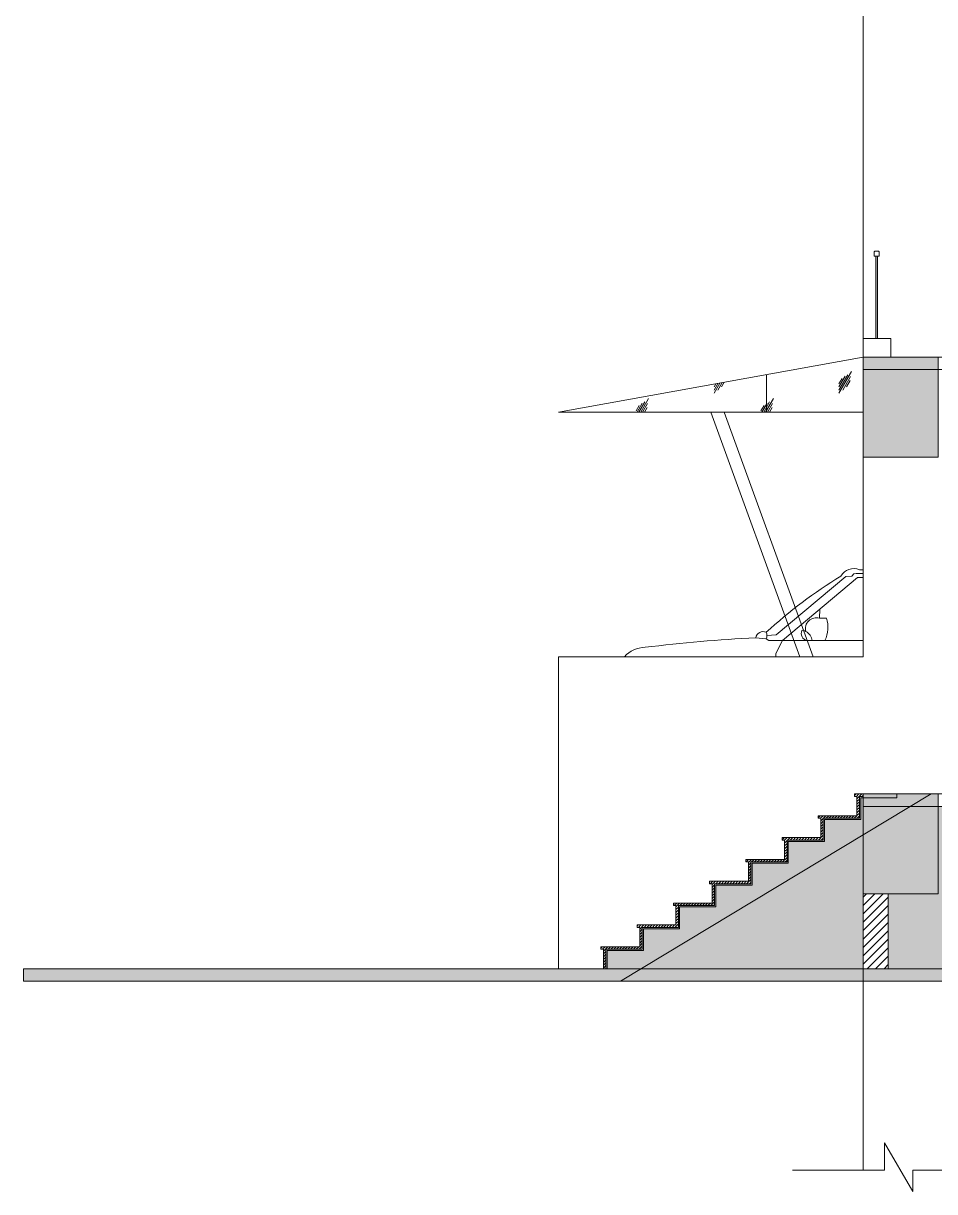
# Model space of a CAD drawing. Header units: millimetres. Extents: x -51 to 151, y -74 to 104.
# Drawn here: x -15.14 to -7.85, y -1.79 to 7.57 of the extents above; entities that cross this region are included whole.
import ezdxf

# ---------------------------------------------------------------- set-up
doc = ezdxf.new("R2010")
doc.units = ezdxf.units.MM
doc.header["$LTSCALE"] = 15
doc.layers.add('251', color=251, linetype='Continuous')

msp = doc.modelspace()

# ---------------------------------------------------------------- hatches: boundary and pattern name
at = {"linetype": 'Continuous', "lineweight": 13}
h = msp.add_hatch(color=153, dxfattribs=at)
h.dxf.hatch_style = 1
h.paths.add_polyline_path([(-8.3024, 5.71), (-8.3174, 5.71), (-8.3174, 5.05), (-8.3024, 5.05)])
h = msp.add_hatch(dxfattribs=at)
h.set_pattern_fill('ANSI31', color=4, scale=0.8, angle=45)
h.set_pattern_definition([(90, (-400.3528, 48.34), (-2.54, 2e-16), [])])
h.paths.add_polyline_path([(-8.4174, 4.4592), (-8.4174, 4.9), (-10.8574, 4.4592)])
h = msp.add_hatch(dxfattribs=at)
h.set_pattern_fill('GLASS', color=4, scale=0.5, pattern_type=2)
h.set_pattern_definition([(60, (-400.35283, 48.365), (-0.374989, 0.2165), [0.14, -0.36]), (60, (-400.29283, 48.39), (-0.374989, 0.2165), [0.06, -0.44]), (60, (-400.35283, 48.39), (-0.374989, 0.2165), [0.1, -0.4]), (60, (-400.32283, 48.365), (-0.374989, 0.2165), [0.125, -0.375]), (60, (-400.35283, 48.34), (-0.374989, 0.2165), [0.2, -0.3]), (60, (-400.35283, 48.415), (-0.374989, 0.2165), [0.05, -0.45])])
h.paths.add_polyline_path([(-8.4174, 4.4592), (-8.4174, 4.9), (-10.8574, 4.4592)])
h = msp.add_hatch(color=256, dxfattribs=at)
h.dxf.hatch_style = 1
h.paths.add_polyline_path([(-8.4174, 4.1), (-7.8174, 4.1), (-7.8174, 4.9), (-8.4174, 4.9)])
h = msp.add_hatch(dxfattribs=at)
h.set_pattern_fill('ANSI31', color=256, scale=0.005)
h.set_pattern_definition([(45, (-677.473766, -1.960623), (-0.01122532015, 0.01122532015), [])])
h.paths.add_polyline_path([(-8.4174, 1.4), (-8.4874, 1.4), (-8.4874, 1.38), (-8.4674, 1.38), (-8.4674, 1.225), (-8.7774, 1.225), (-8.7774, 1.205), (-8.7574, 1.205), (-8.7574, 1.05), (-9.0674, 1.05), (-9.0674, 1.03), (-9.0474, 1.03), (-9.0474, 0.875), (-9.3574, 0.875), (-9.3574, 0.855), (-9.3374, 0.855), (-9.3374, 0.7), (-9.6474, 0.7), (-9.6474, 0.68), (-9.6274, 0.68), (-9.6274, 0.525), (-9.9374, 0.525), (-9.9374, 0.505), (-9.9174, 0.505), (-9.9174, 0.35), (-10.2274, 0.35), (-10.2274, 0.33), (-10.2074, 0.33), (-10.2074, 0.175), (-10.5174, 0.175), (-10.5174, 0.155), (-10.4974, 0.155), (-10.4974, 0), (-10.4774, 0), (-10.4774, 0.155), (-10.1874, 0.155), (-10.1874, 0.33), (-9.8974, 0.33), (-9.8974, 0.505), (-9.6074, 0.505), (-9.6074, 0.68), (-9.3174, 0.68), (-9.3174, 0.855), (-9.0274, 0.855), (-9.0274, 1.03), (-8.7374, 1.03), (-8.7374, 1.205), (-8.4474, 1.205), (-8.4474, 1.38), (-8.4174, 1.38)])
h = msp.add_hatch(dxfattribs=at)
h.set_pattern_fill('ARKHID16', color=5, scale=0.03, pattern_type=2)
h.set_pattern_definition([(0, (-677.473766, -1.959123), (0.03, 0.03), [0.0015, -0.0105, 0, -0.015, 0, -0.003]), (0, (-677.473766, -1.950123), (0.03, 0.03), [0, -0.0105, 0.0015, -0.015, 0, -0.003]), (0, (-677.473766, -1.944123), (0.03, 0.03), [0, -0.012, 0, -0.0135, 0.0015, -0.003]), (0, (-677.473766, -1.932123), (0.03, 0.03), [0, -0.012, 0.0015, -0.0135, 0, -0.003]), (90, (-677.473766, -1.960623), (-0.03, 0.03), [0.0015, -0.0285]), (90, (-677.461766, -1.960623), (-0.03, 0.03), [-0.0105, 0.0015, -0.009, 0, -0.0075, 0.0015]), (90, (-677.446766, -1.960623), (-0.03, 0.03), [0, -0.015, 0.0015, -0.0075, 0, -0.006]), (90, (-677.470766, -1.960623), (-0.015, 0.015), [0, -0.0045, 0, -0.0045, 0, -0.006]), (90, (-677.467766, -1.959123), (-0.015, 0.015), [0, -0.006, 0, -0.0045, 0, -0.0045]), (90, (-677.464766, -1.960623), (-0.015, 0.015), [0, -0.006, 0, -0.006, 0, -0.003]), (90, (-677.458766, -1.957623), (-0.015, 0.015), [0, -0.0045, 0, -0.006, 0, -0.0045]), (45, (-677.473766, -1.960623), (2e-18, 0.02999999995), [0.0021213, -0.01272792, 0.0021213, -0.0254558868]), (135, (-677.461766, -1.960623), (2e-18, 0.02999999995), [-0.021213, 0.0021213, -0.0169708068, 0.0021213])])
h.paths.add_polyline_path([(-8.4174, 1.37), (-8.4174, 1.38), (-8.4474, 1.38), (-8.4474, 1.205), (-8.7374, 1.205), (-8.7374, 1.03), (-9.0274, 1.03), (-9.0274, 0.855), (-9.3174, 0.855), (-9.3174, 0.68), (-9.6074, 0.68), (-9.6074, 0.505), (-9.8974, 0.505), (-9.8974, 0.33), (-10.1874, 0.33), (-10.1874, 0.155), (-10.4774, 0.155), (-10.4774, 0), (-10.4674, 0), (-10.4674, 0.145), (-10.1774, 0.145), (-10.1774, 0.32), (-9.8874, 0.32), (-9.8874, 0.495), (-9.5974, 0.495), (-9.5974, 0.67), (-9.3074, 0.67), (-9.3074, 0.845), (-9.0174, 0.845), (-9.0174, 1.02), (-8.7274, 1.02), (-8.7274, 1.195), (-8.4374, 1.195), (-8.4374, 1.37)])
h = msp.add_hatch(color=256, dxfattribs=at)
h.dxf.hatch_style = 1
h.paths.add_polyline_path([(-8.4174, 1.0722), (-8.4174, 1.37), (-8.4374, 1.37), (-8.4374, 1.195), (-8.7274, 1.195), (-8.7274, 1.02), (-9.0174, 1.02), (-9.0174, 0.845), (-9.3074, 0.845), (-9.3074, 0.67), (-9.5974, 0.67), (-9.5974, 0.495), (-9.8874, 0.495), (-9.8874, 0.32), (-10.1774, 0.32), (-10.1774, 0.145), (-10.4674, 0.145), (-10.4674, 0), (-10.1941, 0)])
h = msp.add_hatch(color=256, dxfattribs=at)
h.dxf.hatch_style = 1
h.paths.add_polyline_path([(-8.4174, 0.6), (-7.8174, 0.6), (-7.8174, 1.4), (-8.4174, 1.4)])
h = msp.add_hatch(dxfattribs=at)
h.set_pattern_fill('AR-CONC', color=256, scale=0.002)
h.set_pattern_definition([(50, (-665.70377, 52.23938), (0.36436934, -0.03187817), [0.0381, -0.4191]), (355, (-665.70377, 52.23938), (-0.07048684, 0.3821137), [0.03048, -0.33528117]), (100.451445, (-665.6734, 52.23672), (0.2938825, 0.3502355), [0.03238002, -0.35618049]), (46.1842, (-665.70377, 52.34098), (0.54215808, -0.08408466), [0.05715, -0.62865]), (96.63556, (-665.6586, 52.33397), (0.47480827, 0.49485225), [0.04857005, -0.5342712]), (351.18415, (-665.70377, 52.341), (0.47480827, 0.49485225), [0.04571993, -0.50291946]), (21, (-665.65297, 52.31558), (0.30322878, -0.2045304), [0.0381, -0.4191]), (326, (-665.65297, 52.31558), (0.12360406, 0.36837593), [0.03048, -0.33528]), (71.451445, (-665.6277, 52.29853), (0.42683284, 0.16384554), [0.03238002, -0.35617988]), (37.5, (-665.70377, 52.23938), (0.006177207, 0.169110078), [0, -0.331216, 0, -0.34036, 0, -0.33655]), (7.5, (-665.70377, 52.23938), (0.133639325, 0.20036115), [0, -0.194056, 0, -0.323596, 0, -0.12827]), (327.5, (-665.81705, 52.23938), (0.27118119, -0.011457488), [0, -0.127, 0, -0.39624, 0, -0.52578]), (317.5, (-665.86785, 52.23938), (0.29625836, 0.05085298), [0, -0.1651, 0, -0.263144, 0, -0.37338])])
h.paths.add_polyline_path([(-8.4174, 0.6), (-8.4174, 1.0722), (-10.1941, 0), (-8.4174, 0)])
h.paths.add_polyline_path([(-7.8174, 0.6), (-8.1174, 0.6), (-8.1174, 0), (-7.8174, 0)])
h.paths.add_polyline_path([(-8.1174, 0.6), (-8.2174, 0.6), (-8.2174, 0), (-8.1174, 0)])
h.paths.add_polyline_path([(-0.4174, 0.6), (-7.8174, 0.6), (-7.8174, 0), (-0.4174, 0)])
h.paths.add_polyline_path([(-0.4174, 0.8), (-7.8174, 0.8), (-7.8174, 0.6), (-0.4174, 0.6)])
h.paths.add_polyline_path([(-4.3174, 1.3), (-7.8174, 1.3), (-7.8174, 0.8), (-4.3174, 0.8)])
h.paths.add_polyline_path([(-0.4174, 1.3), (-3.9174, 1.3), (-3.9174, 0.8), (-0.4174, 0.8)])
h.paths.add_polyline_path([(-0.1174, 0.6), (-0.4174, 0.6), (-0.4174, 0), (-0.1174, 0)])
h.paths.add_polyline_path([(0.1826, 0.6), (-0.1174, 0.6), (-0.1174, 0), (0.1826, 0)])
h.paths.add_polyline_path([(3.8826, 0.8), (0.1826, 0.8), (0.1826, 0.6), (0.1826, 0), (3.8826, 0)])
h.paths.add_polyline_path([(3.8826, 1), (0.1826, 1), (0.1826, 0.8), (3.8826, 0.8)])
h.paths.add_polyline_path([(2.4326, 1.3), (1.3026, 1.3), (1.3026, 1.2), (1.1026, 1.2), (1.1026, 1.3), (0.1826, 1.3), (0.1826, 1), (2.4326, 1)])
h.paths.add_polyline_path([(4.7826, 0.8), (3.8826, 0.8), (3.8826, 0), (4.7826, 0)])
h.paths.add_polyline_path([(4.9826, 1), (3.8826, 1), (3.8826, 0.8), (4.9826, 0.8)])
h.paths.add_polyline_path([(3.8826, 1.3), (2.7326, 1.3), (2.7326, 1), (3.8826, 1)])
h.paths.add_polyline_path([(4.9826, 1.3), (3.8826, 1.3), (3.8826, 1), (4.9826, 1)])
h.paths.add_polyline_path([(5.1826, 0.8), (4.9826, 0.8), (4.7826, 0.8), (4.7826, 0), (5.1826, 0)])
at = {"linetype": 'Continuous', "lineweight": 13, "true_color": 0xb64b2b}
h = msp.add_hatch(dxfattribs=at)
h.set_pattern_fill('ANSI31', color=15, scale=0.015)
h.set_pattern_definition([(45, (-679.303766, 52.239377), (-0.0336759605, 0.0336759605), [])])
h.paths.add_polyline_path([(-8.2174, 0), (-8.2174, 0.6), (-8.4174, 0.6), (-8.4174, 0)])
at = {"linetype": 'Continuous', "lineweight": 13}
h = msp.add_hatch(color=256, dxfattribs=at)
h.dxf.hatch_style = 1
h.paths.add_polyline_path([(-15.1428, 0), (10.6672, 0), (10.6672, -0.1), (-15.1428, -0.1)])

# ---------------------------------------------------------------- linework, layer by layer
for p, q in [((-8.4174, 4.9), (-8.4174, 8.4)), ((-9.6373, 4.4592), (-8.9242, 2.5)), ((-9.5309, 4.4592), (-8.8178, 2.5)), ((-10.3599, -0.1), (-7.8741, 1.4))]:
    msp.add_line(p, q, dxfattribs=at)
msp.add_lwpolyline([(-8.3299, 5.71), (-8.2899, 5.71), (-8.2899, 5.74, 0.414214), (-8.2999, 5.75), (-8.3199, 5.75, 0.414214), (-8.3299, 5.74)], format="xyb", close=True, dxfattribs=at)
for points in [[(-8.3024, 5.75), (-8.3174, 5.75)], [(-8.4174, 4.9), (-8.4174, 5.05), (-8.1974, 5.05), (-8.1974, 4.9)], [(-8.4174, 4.9), (-8.4174, 2.5)], [(1.2026, 4.9), (-8.4174, 4.9)], [(-8.4174, 4.8), (1.2026, 4.8)], [(-8.1774, 1.4), (-8.1774, 1.4), (-8.4874, 1.4), (-8.4874, 1.38), (-8.4674, 1.38), (-8.4674, 1.225), (-8.7774, 1.225), (-8.7774, 1.205), (-8.7574, 1.205), (-8.7574, 1.05), (-9.0674, 1.05), (-9.0674, 1.03), (-9.0474, 1.03), (-9.0474, 0.875), (-9.3574, 0.875), (-9.3574, 0.855), (-9.3374, 0.855), (-9.3374, 0.7), (-9.6474, 0.7), (-9.6474, 0.68), (-9.6274, 0.68), (-9.6274, 0.525), (-9.9374, 0.525), (-9.9374, 0.505), (-9.9174, 0.505), (-9.9174, 0.35), (-10.2274, 0.35), (-10.2274, 0.33), (-10.2074, 0.33), (-10.2074, 0.175), (-10.5174, 0.175), (-10.5174, 0.155), (-10.4974, 0.155), (-10.4974, 0), (-10.4774, 0), (-10.4774, 0.155), (-10.1874, 0.155), (-10.1874, 0.33), (-9.8974, 0.33), (-9.8974, 0.505), (-9.6074, 0.505), (-9.6074, 0.68), (-9.3174, 0.68), (-9.3174, 0.855), (-9.0274, 0.855), (-9.0274, 1.03), (-8.7374, 1.03), (-8.7374, 1.205), (-8.4474, 1.205), (-8.4474, 1.38), (-8.4174, 1.38)], [(-8.1474, 1.4), (-8.1474, 1.37), (-8.4374, 1.37), (-8.4374, 1.195), (-8.7274, 1.195), (-8.7274, 1.02), (-9.0174, 1.02), (-9.0174, 0.845), (-9.3074, 0.845), (-9.3074, 0.67), (-9.5974, 0.67), (-9.5974, 0.495), (-9.8874, 0.495), (-9.8874, 0.32), (-10.1774, 0.32), (-10.1774, 0.145), (-10.4674, 0.145), (-10.4674, 0)], [(4.9826, 1.4), (-8.4174, 1.4)], [(-8.4174, 1.4), (-8.4174, -1.6144)], [(-8.4174, 1.3), (4.9826, 1.3)], [(-8.2174, 0), (-8.2174, 0.6), (-8.4174, 0.6), (-8.4174, 0), (-8.2174, 0)], [(-8.9846, -1.6144), (-8.2474, -1.6144), (-8.2474, -1.3943), (-8.0191, -1.7867), (-8.0191, -1.6144), (-7.3337, -1.6144)]]:
    msp.add_lwpolyline(points, dxfattribs=at)
at = {"color": 153, "linetype": 'Continuous', "lineweight": 13}
msp.add_lwpolyline([(-8.3174, 5.71), (-8.3174, 5.05), (-8.3024, 5.05), (-8.3024, 5.71)], dxfattribs=at)
at = {"color": 4, "linetype": 'Continuous', "lineweight": 13}
msp.add_lwpolyline([(-8.4174, 4.9), (-10.8574, 4.4592), (-8.4174, 4.4592)], dxfattribs=at)
at = {"linetype": 'Continuous', "lineweight": 5}
for points in [[(-8.4174, 4.9), (-8.4174, 4.9)], [(-8.4174, 4.8), (-8.4174, 4.7)], [(-8.4174, 1.4), (-8.4174, 1.4)], [(-8.4174, 1.3), (-8.4174, 1.2)]]:
    msp.add_lwpolyline(points, dxfattribs=at)
at = {"linetype": 'Continuous', "lineweight": 13}
for points in [[(-8.4174, 4.1), (-7.8174, 4.1), (-7.8174, 4.9), (-8.4174, 4.9)], [(-8.4174, 0.6), (-7.8174, 0.6), (-7.8174, 1.4), (-8.4174, 1.4)], [(-15.1428, 0), (10.6672, 0), (10.6672, -0.1), (-15.1428, -0.1)]]:
    msp.add_lwpolyline(points, close=True, dxfattribs=at)
at = {"linetype": 'Continuous', "lineweight": 9}
msp.add_lwpolyline([(-10.8574, 0), (-10.8574, 2.5), (-8.4174, 2.5)], dxfattribs=at)
at = {"layer": '251', "lineweight": 5}
for points in [[(-10.3289, 2.5, -0.201204), (-10.1646, 2.575, -0.01831), (-9.2777, 2.6518, -0.484946), (-9.194, 2.6956, -0.048229), (-8.5962, 3.1452, -0.385366), (-8.4477, 3.1965, -0.000374), (-8.4174, 3.1973, -0.000374)], [(-9.1881, 2.6705), (-9.1151, 2.6746), (-8.5559, 3.1422), (-8.5084, 3.1455), (-8.4926, 3.1648, -0.001008), (-8.4174, 3.1668, -0.001008)], [(-8.8672, 2.6295, -0.467137), (-8.9092, 2.71, -0.260533), (-8.8768, 2.703, -0.595631), (-8.7685, 2.808, -1.495139)], [(-8.764, 2.8816), (-8.7685, 2.808), (-8.7127, 2.8093, -0.196181), (-8.7239, 2.6293, -0.635483)]]:
    msp.add_lwpolyline(points, format="xyb", dxfattribs=at)
for points in [[(-9.1183, 2.5), (-9.1183, 2.5267), (-9.0644, 2.6297), (-8.4636, 3.1334), (-8.4174, 3.1334)], [(-9.2777, 2.6518), (-9.1949, 2.6437), (-9.1735, 2.6298), (-8.4174, 2.6289)]]:
    msp.add_lwpolyline(points, dxfattribs=at)
for centre, radius, start, end in [((-9.2442, 2.6705), 0.0561, 331.43867, 26.57243), ((-8.9285, 2.6133), 0.1036, 8.97516, 60.03039)]:
    msp.add_arc(centre, radius, start, end, dxfattribs=at)

doc.saveas('drawing.dxf')
